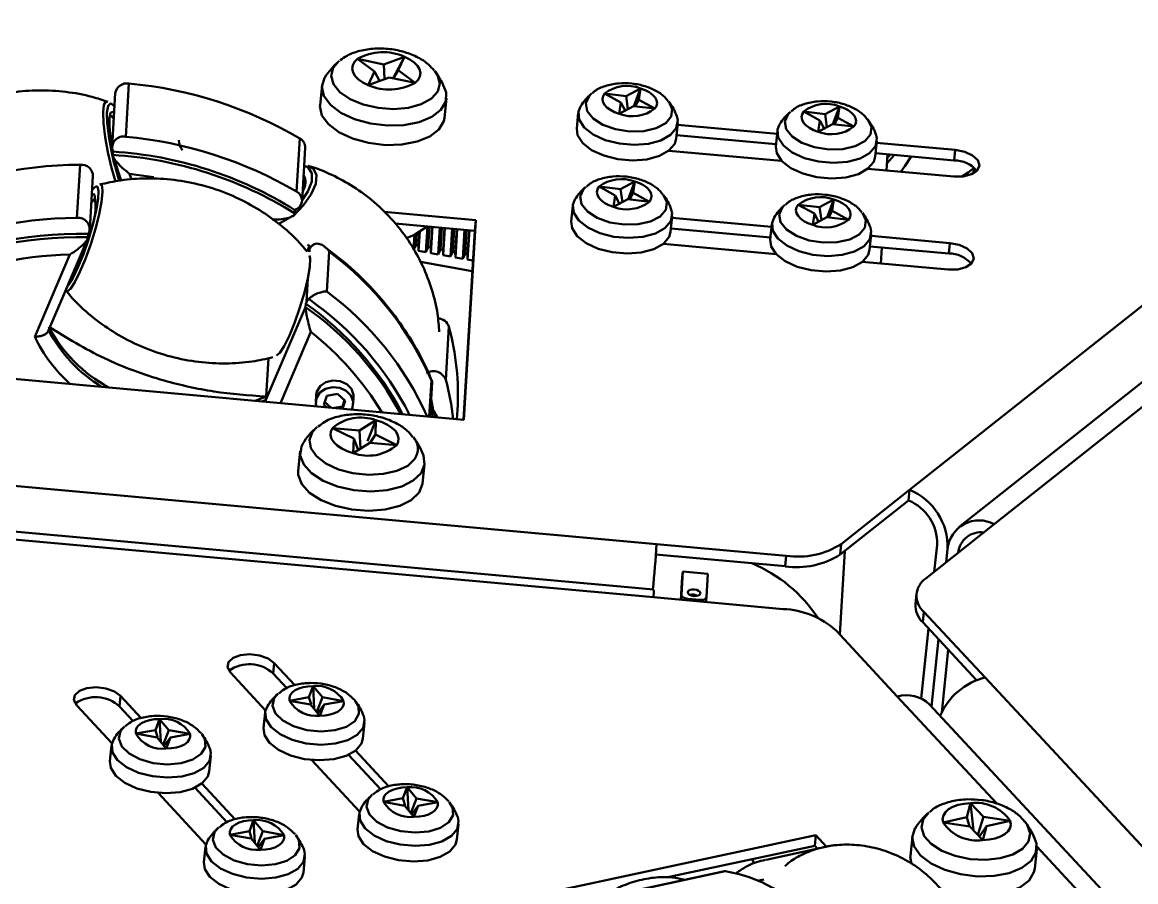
# Model space of a CAD drawing. Header units: millimetres. Extents: x 263 to 2983, y 441 to 2500.
# Drawn here: x 1960.1 to 2049.2, y 1843.3 to 1912.1 of the extents above; entities that cross this region are included whole.
import ezdxf

# ---------------------------------------------------------------- set-up
doc = ezdxf.new("R2010")
doc.units = ezdxf.units.MM
doc.header["$LTSCALE"] = 0.5
doc.layers.add('BOL', color=7, linetype='Continuous', lineweight=50)

msp = doc.modelspace()

# ---------------------------------------------------------------- linework, layer by layer
at = {"layer": 'BOL'}
for p, q in [((2078.386, 1912.113), (2031.104, 1874.687)), ((1985.48, 1909.039), (1985.389, 1908.965)), ((1988.284, 1908.178), (1986.92, 1909.176)), ((1986.92, 1909.176), (1989.014, 1908.744)), ((1989.014, 1908.744), (1990.686, 1909.353)), ((1990.686, 1909.353), (1989.763, 1907.634)), ((1990.686, 1909.353), (1990.167, 1908.267)), ((2082.329, 1909.129), (2035.047, 1871.703)), ((1987.766, 1907.092), (1988.284, 1908.178)), ((1988.284, 1908.178), (1988.674, 1907.423)), ((1989.014, 1908.744), (1989.087, 1907.574)), ((1990.167, 1908.267), (1989.8, 1907.627)), ((1990.167, 1908.267), (1991.532, 1907.27)), ((1993.133, 1908.169), (1993.085, 1908.23)), ((1968.614, 1907.211), (1968.36, 1902.953)), ((1989.437, 1907.702), (1987.766, 1907.092)), ((1991.532, 1907.27), (1989.437, 1907.702)), ((1967.524, 1906.429), (1967.271, 1902.171)), ((1984.079, 1907.05), (1983.918, 1905.49)), ((2005.636, 1906.399), (2005.443, 1906.205)), ((2007.99, 1905.701), (2006.693, 1906.408)), ((2006.693, 1906.408), (2008.415, 1906.21)), ((2008.415, 1906.21), (2009.554, 1906.822)), ((2008.415, 1906.21), (2008.556, 1905.163)), ((2009.554, 1906.822), (2009.018, 1905.397)), ((2009.554, 1906.822), (2009.42, 1905.908)), ((1993.866, 1904.467), (1994.026, 1906.028)), ((2007.856, 1904.787), (2007.99, 1905.701)), ((2008.996, 1905.399), (2007.856, 1904.787)), ((2007.99, 1905.701), (2008.334, 1905.044)), ((2010.717, 1905.201), (2008.996, 1905.399)), ((2009.42, 1905.908), (2009.147, 1905.382)), ((2009.42, 1905.908), (2010.717, 1905.201)), ((2024.346, 1904.768), (2025.486, 1905.38)), ((2025.486, 1905.38), (2024.95, 1903.955)), ((2025.486, 1905.38), (2025.352, 1904.466)), ((1967.362, 1904.929), (1967.432, 1904.874)), ((2004.588, 1904.867), (2004.459, 1903.618)), ((2021.568, 1904.957), (2021.375, 1904.763)), ((2023.922, 1904.259), (2022.625, 1904.966)), ((2022.625, 1904.966), (2024.346, 1904.768)), ((2024.346, 1904.768), (2024.488, 1903.721)), ((2025.352, 1904.466), (2025.079, 1903.94)), ((2025.352, 1904.466), (2026.649, 1903.759)), ((2012.417, 1902.8), (2012.546, 1904.049)), ((2012.531, 1903.909), (2020.495, 1903.188)), ((2023.788, 1903.345), (2023.922, 1904.259)), ((2024.928, 1903.957), (2023.788, 1903.345)), ((2023.922, 1904.259), (2024.266, 1903.602)), ((2026.649, 1903.759), (2024.928, 1903.957)), ((1982.044, 1898.557), (1982.298, 1902.815)), ((2012.445, 1903.067), (2020.409, 1902.347)), ((2020.52, 1903.425), (2020.391, 1902.176)), ((1967.279, 1902.309), (1967.246, 1902.302)), ((1967.354, 1901.762), (1967.309, 1901.892)), ((1967.338, 1901.496), (1967.354, 1901.762)), ((1982.479, 1897.808), (1982.733, 1902.065)), ((2020.858, 1901.015), (2011.824, 1901.833)), ((2028.349, 1901.358), (2028.478, 1902.607)), ((2028.463, 1902.467), (2034.76, 1901.897)), ((2034.76, 1901.897), (2034.673, 1901.055)), ((1967.361, 1901.365), (1968.011, 1899.462)), ((1967.507, 1900.566), (1967.423, 1900.895)), ((2028.377, 1901.625), (2034.673, 1901.055)), ((2029.249, 1900.256), (2029.326, 1901.539)), ((2029.536, 1901.52), (2029.308, 1901.238)), ((1964.463, 1896.452), (1964.716, 1900.71)), ((1967.841, 1899.425), (1967.507, 1900.566)), ((1967.699, 1900.354), (1967.706, 1900.355)), ((1968.674, 1899.99), (1968.833, 1899.523)), ((1982.795, 1900.574), (1982.647, 1900.629)), ((2034.633, 1899.768), (2027.756, 1900.391)), ((1965.49, 1895.546), (1965.744, 1899.804)), ((2007.97, 1898.759), (2009.11, 1899.371)), ((2009.11, 1899.371), (2008.574, 1897.946)), ((2009.11, 1899.371), (2008.976, 1898.457)), ((2035.757, 1899.849), (2035.468, 1899.883)), ((1965.786, 1898.343), (1965.651, 1898.247)), ((1966.075, 1898.973), (1965.981, 1898.978)), ((2005.192, 1898.948), (2004.999, 1898.754)), ((2007.546, 1898.25), (2006.249, 1898.957)), ((2006.249, 1898.957), (2007.97, 1898.759)), ((2007.412, 1897.336), (2007.546, 1898.25)), ((2007.546, 1898.25), (2007.89, 1897.593)), ((2007.97, 1898.759), (2008.112, 1897.712)), ((2008.976, 1898.457), (2008.703, 1897.931)), ((2008.976, 1898.457), (2010.273, 1897.75)), ((2004.143, 1897.416), (2004.015, 1896.168)), ((2008.552, 1897.949), (2007.412, 1897.336)), ((2010.273, 1897.75), (2008.552, 1897.949)), ((2021.124, 1897.506), (2020.931, 1897.312)), ((2023.478, 1896.808), (2022.181, 1897.515)), ((2022.181, 1897.515), (2023.902, 1897.317)), ((2023.902, 1897.317), (2025.042, 1897.929)), ((2023.902, 1897.317), (2024.043, 1896.27)), ((2025.042, 1897.929), (2024.505, 1896.504)), ((2025.042, 1897.929), (2024.908, 1897.015)), ((1980.611, 1895.978), (1981.694, 1896.584)), ((1981.896, 1896.818), (1981.912, 1897.084)), ((1982.043, 1897.158), (1981.912, 1897.084)), ((1989.038, 1896.939), (1996.382, 1896.275)), ((2011.973, 1895.35), (2012.101, 1896.598)), ((2012.087, 1896.458), (2020.051, 1895.737)), ((2023.344, 1895.894), (2023.478, 1896.808)), ((2024.483, 1896.507), (2023.344, 1895.894)), ((2023.478, 1896.808), (2023.822, 1896.151)), ((2026.205, 1896.308), (2024.483, 1896.507)), ((2024.908, 1897.015), (2024.635, 1896.489)), ((2024.908, 1897.015), (2026.205, 1896.308)), ((1965.571, 1895.722), (1965.502, 1895.745)), ((1965.571, 1895.722), (1965.502, 1895.745)), ((1989.932, 1896.009), (1996.296, 1895.433)), ((1991.412, 1895.067), (1992.423, 1895.71)), ((1992.513, 1895.775), (1992.39, 1893.713)), ((1992.43, 1895.783), (1992.423, 1895.71)), ((1992.682, 1895.76), (1992.583, 1894.109)), ((1992.879, 1895.742), (1992.78, 1894.074)), ((1992.91, 1895.739), (1992.785, 1893.642)), ((1993.5, 1895.686), (1993.372, 1893.537)), ((1993.669, 1895.67), (1993.565, 1893.934)), ((1993.866, 1895.653), (1993.761, 1893.898)), ((1993.897, 1895.65), (1993.767, 1893.467)), ((1994.487, 1895.596), (1994.354, 1893.361)), ((1994.656, 1895.581), (1994.547, 1893.758)), ((1994.853, 1895.563), (1994.743, 1893.723)), ((1994.884, 1895.561), (1994.748, 1893.291)), ((1995.474, 1895.507), (1995.335, 1893.186)), ((1996.382, 1896.275), (1995.43, 1880.308)), ((1995.642, 1895.492), (1995.528, 1893.582)), ((1996.296, 1895.433), (1996.382, 1896.275)), ((2012.001, 1895.616), (2019.965, 1894.896)), ((2020.075, 1895.974), (2019.947, 1894.726)), ((1962.158, 1887.38), (1965.331, 1894.797)), ((1965.363, 1894.911), (1965.379, 1895.177)), ((1965.379, 1895.177), (1965.432, 1895.303)), ((1990.822, 1894.827), (1991.412, 1895.067)), ((1991.482, 1895.111), (1991.409, 1893.889)), ((1991.658, 1895.223), (1991.602, 1894.285)), ((1991.864, 1895.355), (1991.798, 1894.25)), ((1991.896, 1895.375), (1991.803, 1893.818)), ((1996.296, 1895.433), (1995.394, 1880.312)), ((1995.84, 1895.474), (1995.725, 1893.547)), ((1995.871, 1895.471), (1995.73, 1893.115)), ((2027.905, 1893.908), (2028.033, 1895.156)), ((2028.019, 1895.016), (2034.316, 1894.446)), ((1964.918, 1893.831), (1964.959, 1893.819)), ((1964.918, 1893.831), (1964.959, 1893.819)), ((1983.058, 1894.173), (1982.883, 1893.762)), ((1983.047, 1894.106), (1982.9, 1893.762)), ((1983.161, 1894.142), (1982.92, 1894.328)), ((1983.047, 1894.106), (1983.031, 1893.84)), ((1983.085, 1893.965), (1983.031, 1893.84)), ((1983.071, 1893.727), (1983.085, 1893.965)), ((1984.653, 1893.756), (1984.463, 1890.562)), ((1991.409, 1893.889), (1991.602, 1894.285)), ((1991.602, 1894.285), (1991.798, 1894.25)), ((1991.803, 1893.818), (1991.798, 1894.25)), ((1992.39, 1893.713), (1991.803, 1893.818)), ((1992.39, 1893.713), (1992.583, 1894.109)), ((1992.583, 1894.109), (1992.78, 1894.074)), ((1992.785, 1893.642), (1992.78, 1894.074)), ((1993.372, 1893.537), (1993.565, 1893.934)), ((1993.565, 1893.934), (1993.761, 1893.898)), ((1993.767, 1893.467), (1993.761, 1893.898)), ((1994.354, 1893.361), (1994.547, 1893.758)), ((1994.547, 1893.758), (1994.743, 1893.723)), ((1994.748, 1893.291), (1994.743, 1893.723)), ((2020.413, 1893.564), (2011.38, 1894.382)), ((2027.933, 1894.175), (2034.229, 1893.605)), ((2028.805, 1892.805), (2028.882, 1894.089)), ((2034.316, 1894.446), (2034.229, 1893.605)), ((1961.08, 1886.944), (1963.897, 1893.527)), ((1996.102, 1892.187), (1991.952, 1892.93)), ((1993.372, 1893.537), (1992.785, 1893.642)), ((1994.354, 1893.361), (1993.767, 1893.467)), ((1995.335, 1893.186), (1994.748, 1893.291)), ((1995.335, 1893.186), (1995.528, 1893.582)), ((1995.528, 1893.582), (1995.725, 1893.547)), ((1995.73, 1893.115), (1995.725, 1893.547)), ((1996.153, 1893.039), (1995.73, 1893.115)), ((2034.189, 1892.318), (2027.312, 1892.94)), ((1982.831, 1889.707), (1982.948, 1891.657)), ((1979.582, 1881.885), (1982.762, 1889.316)), ((1982.762, 1889.316), (1982.778, 1889.582)), ((1982.831, 1889.707), (1982.778, 1889.582)), ((1994.235, 1887.754), (1993.982, 1883.496)), ((1983.176, 1887.326), (1980.742, 1881.638)), ((1995.43, 1880.308), (1937.677, 1885.536)), ((1979.598, 1882.151), (1979.781, 1885.226)), ((1992.657, 1880.559), (1992.828, 1883.434)), ((1992.733, 1880.553), (1992.898, 1883.305)), ((1978.717, 1881.821), (1979.598, 1882.151)), ((1979.582, 1881.885), (1979.598, 1882.151)), ((1983.61, 1882.277), (1983.579, 1881.745)), ((1984.467, 1882.209), (1984.216, 1881.495)), ((1985.327, 1882.37), (1984.467, 1882.209)), ((1985.936, 1881.817), (1985.327, 1882.37)), ((2037.875, 1871.934), (2050.795, 1882.16)), ((1979.293, 1881.769), (1979.582, 1881.885)), ((1979.604, 1881.741), (1979.582, 1881.885)), ((1984.216, 1881.495), (1984.426, 1881.304)), ((1984.291, 1881.708), (1984.769, 1881.273)), ((1985.054, 1881.248), (1985.701, 1881.369)), ((1985.701, 1881.369), (1985.691, 1881.19)), ((1985.701, 1881.369), (1985.877, 1881.87)), ((1985.715, 1881.188), (1985.936, 1881.817)), ((1986.573, 1881.567), (1986.605, 1882.099)), ((1992.801, 1881.69), (1992.909, 1881.1)), ((1992.817, 1881.956), (1992.974, 1881.059)), ((1994.871, 1880.359), (1994.914, 1881.085)), ((1983.706, 1879.746), (1983.644, 1879.694)), ((1986.609, 1878.793), (1984.908, 1879.63)), ((1984.908, 1879.63), (1987.065, 1879.45)), ((1987.065, 1879.45), (1988.393, 1880.265)), ((1987.065, 1879.45), (1987.153, 1877.997)), ((1988.393, 1880.265), (1987.713, 1878.581)), ((1988.393, 1880.265), (1988.352, 1879.11)), ((1986.568, 1877.637), (1986.609, 1878.793)), ((1986.609, 1878.793), (1986.966, 1877.882)), ((1988.352, 1879.11), (1987.931, 1878.45)), ((1988.352, 1879.11), (1990.053, 1878.273)), ((2010.854, 1870.351), (1921.237, 1878.462)), ((1982.334, 1877.779), (1982.173, 1876.219)), ((1987.895, 1878.453), (1986.568, 1877.637)), ((1990.053, 1878.273), (1987.895, 1878.453)), ((1992.121, 1875.196), (1992.281, 1876.756)), ((1920.984, 1874.205), (2010.6, 1866.094)), ((2010.615, 1866.71), (1920.998, 1874.821)), ((2031.104, 1874.687), (2025.627, 1870.352)), ((2031.104, 1874.687), (2031.017, 1873.845)), ((2031.017, 1873.845), (2025.54, 1869.51)), ((2032.398, 1867.599), (2037.875, 1871.934)), ((2021.236, 1869.412), (2010.854, 1870.351)), ((2025.515, 1863.11), (2025.914, 1869.806)), ((2025.627, 1870.352), (2025.54, 1869.51)), ((2033.297, 1870.288), (2033.076, 1868.135)), ((2034.036, 1868.895), (2034.143, 1869.943)), ((2021.149, 1868.57), (2010.797, 1869.507)), ((2021.149, 1868.57), (2021.236, 1869.412)), ((2012.845, 1866.283), (2012.956, 1868.146)), ((2012.956, 1868.146), (2012.912, 1867.725)), ((2014.947, 1867.965), (2012.956, 1868.146)), ((2014.836, 1866.103), (2014.947, 1867.965)), ((2012.803, 1865.894), (2012.912, 1867.725)), ((2010.6, 1866.094), (2020.982, 1865.154)), ((2012.805, 1865.894), (2012.845, 1866.283)), ((2014.796, 1865.714), (2014.836, 1866.096)), ((2031.657, 1866.389), (2031.57, 1865.547)), ((2013.327, 1865.972), (2013.314, 1865.848)), ((2014.322, 1865.882), (2013.327, 1865.972)), ((2014.31, 1865.758), (2014.322, 1865.882)), ((2032.24, 1864.938), (2032.153, 1864.096)), ((2037.144, 1859.663), (2032.24, 1864.938)), ((2025.214, 1863.433), (2030.118, 1858.158)), ((2032.61, 1863.604), (2032.034, 1857.998)), ((2036.466, 1859.457), (2032.153, 1864.096)), ((2032.849, 1857.356), (2033.404, 1862.75)), ((2034.198, 1861.896), (2033.683, 1856.885)), ((1980.25, 1860.827), (1980.164, 1859.985)), ((1980.25, 1860.827), (1981.905, 1859.047)), ((1979.555, 1857.044), (1976.738, 1860.075)), ((1980.164, 1859.985), (1981.259, 1858.807)), ((1983.029, 1858.098), (1983.368, 1858.982)), ((1983.368, 1858.982), (1983.457, 1857.158)), ((1983.368, 1858.982), (1984.113, 1858.092)), ((2079.479, 1814.126), (2037.144, 1859.663)), ((1967.955, 1858.194), (1967.869, 1857.353)), ((1967.955, 1858.194), (1969.61, 1856.414)), ((1981.472, 1857.813), (1983.029, 1858.098)), ((1983.029, 1858.098), (1983.194, 1857.528)), ((1984.113, 1858.092), (1983.653, 1856.923)), ((1984.113, 1858.092), (1985.806, 1857.785)), ((2030.118, 1858.158), (2038.093, 1849.58)), ((1967.26, 1854.411), (1964.443, 1857.442)), ((1967.869, 1857.353), (1968.964, 1856.175)), ((1983.165, 1857.507), (1981.472, 1857.813)), ((1983.909, 1856.616), (1983.165, 1857.507)), ((1984.248, 1857.5), (1983.734, 1856.826)), ((1984.248, 1857.5), (1983.909, 1856.616)), ((1985.806, 1857.785), (1984.248, 1857.5)), ((1986.765, 1857.757), (1986.713, 1857.821)), ((2075.037, 1811.978), (2032.702, 1857.515)), ((1970.735, 1855.466), (1971.073, 1856.35)), ((1971.073, 1856.35), (1971.162, 1854.525)), ((1971.073, 1856.35), (1971.818, 1855.459)), ((1979.521, 1856.861), (1979.393, 1855.613)), ((1969.177, 1855.18), (1970.735, 1855.466)), ((1970.735, 1855.466), (1970.899, 1854.895)), ((1971.818, 1855.459), (1971.358, 1854.29)), ((1971.818, 1855.459), (1973.511, 1855.153)), ((1987.351, 1854.795), (1987.479, 1856.043)), ((1970.87, 1854.874), (1969.177, 1855.18)), ((1971.614, 1853.984), (1970.87, 1854.874)), ((1971.953, 1854.867), (1971.439, 1854.193)), ((1971.953, 1854.867), (1971.614, 1853.984)), ((1973.511, 1855.153), (1971.953, 1854.867)), ((1974.47, 1855.124), (1974.418, 1855.188)), ((1967.226, 1854.229), (1967.098, 1852.98)), ((1986.758, 1853.827), (1989.431, 1850.952)), ((1975.056, 1852.162), (1975.185, 1853.411)), ((1987.082, 1848.949), (1983.245, 1853.075)), ((1986.202, 1853.49), (1988.785, 1850.712)), ((1974.463, 1851.195), (1977.136, 1848.319)), ((1974.787, 1846.316), (1970.95, 1850.442)), ((1973.907, 1850.858), (1976.49, 1848.079)), ((1990.556, 1850.003), (1990.895, 1850.887)), ((1990.895, 1850.887), (1990.983, 1849.062)), ((1990.895, 1850.887), (1991.639, 1849.996)), ((1988.998, 1849.718), (1990.556, 1850.003)), ((1990.691, 1849.412), (1988.998, 1849.718)), ((1990.556, 1850.003), (1990.72, 1849.433)), ((1991.436, 1848.521), (1990.691, 1849.412)), ((1991.639, 1849.996), (1991.179, 1848.827)), ((1991.774, 1849.405), (1991.26, 1848.73)), ((1991.774, 1849.405), (1991.436, 1848.521)), ((1991.639, 1849.996), (1993.332, 1849.69)), ((1993.332, 1849.69), (1991.774, 1849.405)), ((1994.291, 1849.661), (1994.239, 1849.726)), ((2035.677, 1848.483), (2035.976, 1849.608)), ((2035.976, 1849.608), (2036.206, 1847.45)), ((2035.976, 1849.608), (2037.019, 1848.517)), ((1987.048, 1848.766), (1986.919, 1847.518)), ((2033.788, 1848.062), (2035.677, 1848.483)), ((2035.677, 1848.483), (2035.902, 1847.748)), ((2037.019, 1848.517), (2036.551, 1847.089)), ((2037.019, 1848.517), (2039.156, 1848.2)), ((1976.703, 1847.085), (1978.261, 1847.37)), ((1978.261, 1847.37), (1978.6, 1848.254)), ((1978.261, 1847.37), (1978.425, 1846.8)), ((1978.6, 1848.254), (1978.688, 1846.429)), ((1978.6, 1848.254), (1979.344, 1847.363)), ((1994.877, 1846.7), (1995.006, 1847.948)), ((2035.925, 1847.744), (2033.788, 1848.062)), ((2036.968, 1846.654), (2035.925, 1847.744)), ((2037.267, 1847.779), (2036.696, 1846.937)), ((2037.267, 1847.779), (2036.968, 1846.654)), ((2039.156, 1848.2), (2037.267, 1847.779)), ((2040.379, 1848.078), (2040.328, 1848.141)), ((1978.396, 1846.779), (1976.703, 1847.085)), ((1979.141, 1845.888), (1978.396, 1846.779)), ((1979.344, 1847.363), (1978.885, 1846.195)), ((1979.479, 1846.772), (1978.965, 1846.098)), ((1979.479, 1846.772), (1979.141, 1845.888)), ((1979.344, 1847.363), (1981.037, 1847.057)), ((1981.037, 1847.057), (1979.479, 1846.772)), ((1981.996, 1847.029), (1981.944, 1847.093)), ((1997.247, 1841.412), (2023.593, 1847.054)), ((2023.507, 1846.212), (2023.593, 1847.054)), ((2023.593, 1847.054), (2024.453, 1846.129)), ((2031.325, 1846.959), (2031.164, 1845.398)), ((1974.753, 1846.133), (1974.624, 1844.885)), ((2011.612, 1843.665), (2023.507, 1846.212)), ((2019.611, 1845.092), (2024.88, 1846.221)), ((2023.507, 1846.212), (2023.728, 1845.974)), ((2041.112, 1844.375), (2041.272, 1845.936)), ((2041.278, 1846.154), (2057.881, 1828.296)), ((1982.582, 1844.067), (1982.711, 1845.315)), ((2018.653, 1844.785), (2018.513, 1845.143)), ((2016.284, 1844.163), (2009.259, 1842.659)), ((2016.339, 1844.167), (2009.313, 1842.662)), ((2016.284, 1844.163), (2016.339, 1844.167)), ((2019.026, 1843.433), (2019.424, 1843.503)), ((2019.056, 1843.424), (2019.424, 1843.503))]:
    msp.add_line(p, q, dxfattribs=at)
at = {"layer": 'BOL', "flags": 128}
for points in [[(1985.389, 1908.965), (1984.974, 1908.47), (1984.806, 1907.824), (1984.991, 1907.154), (1985.512, 1906.513), (1986.329, 1905.954), (1987.375, 1905.522), (1988.564, 1905.252), (1989.802, 1905.166), (1990.987, 1905.27), (1992.023, 1905.557), (1992.827, 1906.003), (1993.334, 1906.572), (1993.501, 1907.218), (1993.317, 1907.888), (1993.133, 1908.169)], [(1986.92, 1909.176), (1986.679, 1908.937), (1986.536, 1908.67), (1986.497, 1908.387), (1986.563, 1908.097), (1986.731, 1907.812), (1986.994, 1907.542), (1987.344, 1907.299), (1987.766, 1907.092)], [(1991.532, 1907.27), (1991.772, 1907.509), (1991.915, 1907.775), (1991.954, 1908.058), (1991.889, 1908.348), (1991.721, 1908.633), (1991.457, 1908.903), (1991.108, 1909.146), (1990.686, 1909.353)], [(1984.302, 1907.691), (1984.281, 1907.657), (1984.072, 1906.953), (1984.233, 1906.218), (1984.751, 1905.507), (1985.588, 1904.872), (1986.682, 1904.361), (1987.952, 1904.012), (1989.303, 1903.85), (1990.636, 1903.887), (1991.852, 1904.122), (1992.86, 1904.535), (1993.585, 1905.097), (1993.975, 1905.766), (1993.999, 1906.492), (1993.939, 1906.7)], [(2005.443, 1906.205), (2005.178, 1905.626), (2005.288, 1905.007), (2005.763, 1904.412), (2006.55, 1903.908), (2007.564, 1903.549), (2008.696, 1903.373), (2009.823, 1903.4), (2010.822, 1903.627), (2011.586, 1904.029), (2012.031, 1904.562), (2012.109, 1905.17), (2011.831, 1905.762)], [(2006.693, 1906.408), (2006.567, 1906.198), (2006.522, 1905.973), (2006.561, 1905.741), (2006.682, 1905.512), (2006.882, 1905.294), (2007.151, 1905.095), (2007.48, 1904.924), (2007.856, 1904.787)], [(2010.717, 1905.201), (2010.844, 1905.411), (2010.889, 1905.637), (2010.85, 1905.868), (2010.728, 1906.098), (2010.529, 1906.315), (2010.26, 1906.514), (2009.93, 1906.685), (2009.554, 1906.822)], [(1967.548, 1899.374), (1967.235, 1900.459), (1966.941, 1901.705), (1966.717, 1902.926), (1966.582, 1904.025), (1966.547, 1904.911), (1966.614, 1905.513), (1966.778, 1905.783), (1966.891, 1905.785)], [(1967.423, 1900.895), (1967.217, 1901.799), (1967.002, 1903.002), (1966.88, 1904.068), (1966.862, 1904.902), (1966.949, 1905.43), (1967.135, 1905.606), (1967.226, 1905.577)], [(1967.226, 1905.577), (1967.402, 1905.413), (1967.459, 1905.336)], [(1983.918, 1905.49), (1983.912, 1905.392), (1984.072, 1904.657), (1984.59, 1903.946), (1985.427, 1903.312), (1986.521, 1902.801), (1987.791, 1902.451), (1989.143, 1902.29), (1990.476, 1902.327), (1991.691, 1902.561), (1992.699, 1902.975), (1993.425, 1903.537), (1993.814, 1904.206), (1993.866, 1904.467)], [(2004.766, 1905.379), (2004.602, 1904.963), (2004.66, 1904.322), (2005.066, 1903.692), (2005.783, 1903.131), (2006.747, 1902.688), (2007.873, 1902.402), (2009.06, 1902.299), (2010.204, 1902.387), (2011.202, 1902.66), (2011.966, 1903.092), (2012.428, 1903.646), (2012.547, 1904.271), (2012.476, 1904.587)], [(2026.649, 1903.759), (2026.776, 1903.969), (2026.821, 1904.195), (2026.782, 1904.426), (2026.66, 1904.656), (2026.461, 1904.874), (2026.191, 1905.072), (2025.862, 1905.243), (2025.486, 1905.38)], [(1967.269, 1902.143), (1967.152, 1902.857), (1967.055, 1903.78), (1967.055, 1904.475), (1967.153, 1904.875), (1967.339, 1904.941), (1967.362, 1904.929)], [(1967.064, 1904.656), (1967.218, 1904.596), (1967.401, 1904.364)], [(2021.375, 1904.763), (2021.109, 1904.184), (2021.22, 1903.565), (2021.694, 1902.97), (2022.482, 1902.466), (2023.496, 1902.107), (2024.628, 1901.931), (2025.755, 1901.958), (2026.754, 1902.185), (2027.518, 1902.587), (2027.963, 1903.12), (2028.041, 1903.728), (2027.763, 1904.32)], [(2022.625, 1904.966), (2022.498, 1904.756), (2022.454, 1904.531), (2022.493, 1904.299), (2022.614, 1904.07), (2022.813, 1903.852), (2023.083, 1903.653), (2023.412, 1903.482), (2023.788, 1903.345)], [(2004.459, 1903.618), (2004.532, 1903.073), (2004.938, 1902.444), (2005.655, 1901.883), (2006.619, 1901.44), (2007.745, 1901.154), (2008.932, 1901.05), (2010.076, 1901.139), (2011.074, 1901.411), (2011.838, 1901.844), (2012.3, 1902.397), (2012.417, 1902.8)], [(2020.698, 1903.937), (2020.534, 1903.521), (2020.592, 1902.88), (2020.998, 1902.25), (2021.715, 1901.689), (2022.679, 1901.246), (2023.805, 1900.96), (2024.992, 1900.857), (2026.136, 1900.945), (2027.134, 1901.218), (2027.898, 1901.65), (2028.36, 1902.204), (2028.479, 1902.829), (2028.408, 1903.145)], [(1967.351, 1901.727), (1967.337, 1901.798), (1967.331, 1901.829)], [(2020.391, 1902.176), (2020.464, 1901.631), (2020.87, 1901.002), (2021.587, 1900.441), (2022.551, 1899.998), (2023.677, 1899.712), (2024.864, 1899.608), (2026.008, 1899.697), (2027.006, 1899.969), (2027.77, 1900.402), (2028.232, 1900.955), (2028.349, 1901.358)], [(2034.76, 1901.897), (2035.517, 1901.747), (2036.149, 1901.458), (2036.561, 1901.074), (2036.688, 1900.653), (2036.512, 1900.259), (2036.06, 1899.953), (2035.4, 1899.78), (2034.633, 1899.768)], [(2029.283, 1900.822), (2029.684, 1901.258), (2029.877, 1901.49)], [(2030.388, 1900.153), (2030.72, 1900.589), (2031.234, 1901.367)], [(1967.959, 1899.489), (1967.891, 1899.688), (1967.613, 1900.628)], [(1970.606, 1899.709), (1970.189, 1899.78), (1968.674, 1899.99)], [(1981.752, 1896.573), (1982.59, 1897.465), (1983.212, 1898.36), (1983.567, 1899.188), (1983.626, 1899.88), (1983.385, 1900.38), (1982.964, 1900.622)], [(1982.483, 1897.877), (1982.932, 1898.569), (1983.249, 1899.375), (1983.257, 1900.031), (1982.957, 1900.48), (1982.795, 1900.574)], [(2035.275, 1899.767), (2035.795, 1900.102), (2036.27, 1900.473)], [(1963.558, 1890.613), (1963.667, 1890.57), (1963.936, 1890.774), (1964.291, 1891.309), (1964.702, 1892.131), (1965.137, 1893.174), (1965.56, 1894.353), (1965.937, 1895.574), (1966.238, 1896.736), (1966.437, 1897.747), (1966.519, 1898.523), (1966.478, 1899.002), (1966.316, 1899.146), (1966.301, 1899.143)], [(1982.518, 1898.459), (1982.671, 1899.013), (1982.581, 1899.517)], [(2010.273, 1897.75), (2010.4, 1897.96), (2010.445, 1898.186), (2010.405, 1898.417), (2010.284, 1898.647), (2010.085, 1898.865), (2009.815, 1899.063), (2009.486, 1899.234), (2009.11, 1899.371)], [(1963.721, 1891.032), (1963.774, 1891.094), (1964.13, 1891.645), (1964.541, 1892.488), (1964.972, 1893.548), (1965.383, 1894.731), (1965.739, 1895.933), (1966.007, 1897.046), (1966.165, 1897.971), (1966.197, 1898.626), (1966.101, 1898.953), (1966.075, 1898.973)], [(1965.981, 1898.978), (1965.886, 1898.923), (1965.678, 1898.696)], [(1965.875, 1898.337), (1965.812, 1898.35), (1965.786, 1898.343)], [(2004.999, 1898.754), (2004.733, 1898.176), (2004.844, 1897.556), (2005.318, 1896.962), (2006.106, 1896.457), (2007.12, 1896.098), (2008.252, 1895.922), (2009.379, 1895.949), (2010.378, 1896.176), (2011.141, 1896.578), (2011.587, 1897.111), (2011.665, 1897.719), (2011.387, 1898.311)], [(2006.249, 1898.957), (2006.122, 1898.747), (2006.077, 1898.522), (2006.117, 1898.29), (2006.238, 1898.061), (2006.437, 1897.843), (2006.707, 1897.645), (2007.036, 1897.473), (2007.412, 1897.336)], [(1965.972, 1898.036), (1965.867, 1897.98), (1965.617, 1897.666)], [(2004.322, 1897.929), (2004.157, 1897.512), (2004.216, 1896.871), (2004.622, 1896.242), (2005.339, 1895.681), (2006.303, 1895.237), (2007.429, 1894.951), (2008.616, 1894.848), (2009.76, 1894.936), (2010.758, 1895.209), (2011.522, 1895.641), (2011.984, 1896.195), (2012.103, 1896.82), (2012.031, 1897.136)], [(2020.931, 1897.312), (2020.665, 1896.734), (2020.776, 1896.114), (2021.25, 1895.52), (2022.037, 1895.015), (2023.052, 1894.656), (2024.184, 1894.48), (2025.31, 1894.507), (2026.31, 1894.734), (2027.073, 1895.136), (2027.518, 1895.669), (2027.597, 1896.277), (2027.319, 1896.869)], [(2022.181, 1897.515), (2022.054, 1897.305), (2022.009, 1897.08), (2022.048, 1896.848), (2022.17, 1896.619), (2022.369, 1896.401), (2022.638, 1896.203), (2022.968, 1896.031), (2023.344, 1895.894)], [(2026.205, 1896.308), (2026.332, 1896.518), (2026.376, 1896.744), (2026.337, 1896.975), (2026.216, 1897.205), (2026.016, 1897.423), (2025.747, 1897.621), (2025.418, 1897.792), (2025.042, 1897.929)], [(2020.253, 1896.487), (2020.089, 1896.07), (2020.148, 1895.429), (2020.554, 1894.8), (2021.271, 1894.239), (2022.235, 1893.795), (2023.361, 1893.509), (2024.548, 1893.406), (2025.692, 1893.494), (2026.69, 1893.767), (2027.454, 1894.199), (2027.916, 1894.753), (2028.035, 1895.378), (2027.963, 1895.694)], [(2004.015, 1896.168), (2004.088, 1895.622), (2004.494, 1894.993), (2005.21, 1894.432), (2006.175, 1893.989), (2007.3, 1893.703), (2008.488, 1893.6), (2009.631, 1893.688), (2010.63, 1893.961), (2011.394, 1894.393), (2011.855, 1894.946), (2011.973, 1895.35)], [(2019.947, 1894.726), (2020.02, 1894.18), (2020.425, 1893.551), (2021.142, 1892.99), (2022.106, 1892.547), (2023.232, 1892.261), (2024.42, 1892.158), (2025.563, 1892.246), (2026.561, 1892.519), (2027.325, 1892.951), (2027.787, 1893.504), (2027.905, 1893.908)], [(2034.316, 1894.446), (2035.073, 1894.296), (2035.705, 1894.007), (2036.116, 1893.623), (2036.244, 1893.202), (2036.068, 1892.808), (2035.615, 1892.502), (2034.956, 1892.33), (2034.189, 1892.318)], [(1980.434, 1885.44), (1980.703, 1885.649), (1981.058, 1886.2), (1981.47, 1887.043), (1981.9, 1888.104), (1982.312, 1889.287), (1982.668, 1890.489), (1982.936, 1891.601), (1983.093, 1892.527), (1983.125, 1893.182), (1983.066, 1893.459)], [(1986.605, 1882.099), (1986.599, 1882.296), (1986.425, 1882.772), (1986.051, 1883.159), (1985.533, 1883.399), (1984.95, 1883.453), (1984.392, 1883.316), (1983.942, 1883.006), (1983.67, 1882.572), (1983.61, 1882.277)], [(1986.448, 1881.121), (1986.514, 1881.272), (1986.567, 1881.764), (1986.393, 1882.24), (1986.019, 1882.627), (1985.501, 1882.866), (1984.918, 1882.921), (1984.36, 1882.783), (1983.91, 1882.474), (1983.638, 1882.04), (1983.585, 1881.548), (1983.62, 1881.377)], [(1992.94, 1880.534), (1992.922, 1880.744), (1992.77, 1881.172)], [(1993.167, 1880.513), (1993.091, 1880.799), (1992.879, 1881.19)], [(1983.644, 1879.694), (1983.311, 1879.331), (1983.067, 1878.698), (1983.175, 1878.028), (1983.627, 1877.376), (1984.384, 1876.795), (1985.386, 1876.332), (1986.553, 1876.025), (1987.788, 1875.897), (1988.993, 1875.96), (1990.07, 1876.209), (1990.93, 1876.623), (1991.506, 1877.169)], [(1984.908, 1879.63), (1984.779, 1879.361), (1984.755, 1879.076), (1984.835, 1878.786), (1985.016, 1878.502), (1985.292, 1878.236), (1985.653, 1877.997), (1986.084, 1877.795), (1986.568, 1877.637)], [(1990.053, 1878.273), (1990.181, 1878.542), (1990.206, 1878.827), (1990.126, 1879.117), (1989.945, 1879.401), (1989.668, 1879.667), (1989.308, 1879.906), (1988.877, 1880.108), (1988.393, 1880.265)], [(1982.556, 1878.42), (1982.43, 1878.168), (1982.338, 1877.449), (1982.615, 1876.715), (1983.24, 1876.023), (1984.166, 1875.423), (1985.325, 1874.96), (1986.632, 1874.668), (1987.989, 1874.569), (1989.295, 1874.67), (1990.453, 1874.964), (1991.379, 1875.428), (1992.002, 1876.029)], [(1992.002, 1876.029), (1992.277, 1876.722), (1992.193, 1877.429)], [(1982.173, 1876.219), (1982.177, 1875.888), (1982.454, 1875.155), (1983.079, 1874.463), (1984.006, 1873.863), (1985.165, 1873.4), (1986.472, 1873.108), (1987.828, 1873.008), (1989.134, 1873.11), (1990.293, 1873.403), (1991.218, 1873.868), (1991.842, 1874.469)], [(1991.842, 1874.469), (1992.117, 1875.162), (1992.121, 1875.196)], [(2012.845, 1866.283), (2012.851, 1866.23), (2012.876, 1866.178), (2012.92, 1866.127), (2012.979, 1866.081), (2013.053, 1866.042), (2013.137, 1866.009), (2013.23, 1865.986), (2013.327, 1865.972)], [(2014.354, 1866.414), (2014.322, 1866.519), (2014.219, 1866.615), (2014.061, 1866.687), (2013.872, 1866.725), (2013.68, 1866.722), (2013.515, 1866.679), (2013.402, 1866.602), (2013.358, 1866.504), (2013.39, 1866.399), (2013.493, 1866.302), (2013.651, 1866.23), (2013.84, 1866.193), (2014.032, 1866.196), (2014.197, 1866.239), (2014.31, 1866.315), (2014.354, 1866.414)], [(2014.322, 1865.882), (2014.42, 1865.878), (2014.514, 1865.885), (2014.602, 1865.901), (2014.679, 1865.928), (2014.743, 1865.962), (2014.792, 1866.004), (2014.823, 1866.052), (2014.836, 1866.103)], [(1976.738, 1860.075), (1976.511, 1860.491), (1976.587, 1860.901), (1976.953, 1861.242), (1977.553, 1861.463), (1978.297, 1861.53), (1979.071, 1861.432), (1979.757, 1861.186), (1980.25, 1860.827)], [(1983.368, 1858.982), (1982.951, 1858.962), (1982.56, 1858.897), (1982.21, 1858.791), (1981.915, 1858.646), (1981.687, 1858.468), (1981.533, 1858.265), (1981.461, 1858.044), (1981.472, 1857.813)], [(1964.443, 1857.442), (1964.216, 1857.858), (1964.292, 1858.268), (1964.658, 1858.609), (1965.258, 1858.83), (1966.002, 1858.897), (1966.776, 1858.8), (1967.462, 1858.553), (1967.955, 1858.194)], [(1980.57, 1858.394), (1980.247, 1858.015), (1980.106, 1857.416), (1980.341, 1856.797), (1980.927, 1856.226), (1981.801, 1855.765), (1982.868, 1855.463), (1984.012, 1855.354)], [(1979.699, 1857.374), (1979.535, 1856.957), (1979.594, 1856.316), (1980, 1855.687), (1980.717, 1855.126), (1981.681, 1854.683), (1982.807, 1854.397), (1983.994, 1854.293)], [(1983.909, 1856.616), (1984.327, 1856.636), (1984.718, 1856.701), (1985.068, 1856.808), (1985.362, 1856.953), (1985.591, 1857.131), (1985.744, 1857.334), (1985.817, 1857.555), (1985.806, 1857.785)], [(1984.012, 1855.354), (1985.109, 1855.449), (1986.041, 1855.738), (1986.706, 1856.189), (1987.033, 1856.754), (1986.985, 1857.372), (1986.765, 1857.757)], [(1971.073, 1856.35), (1970.656, 1856.329), (1970.265, 1856.265), (1969.915, 1856.158), (1969.621, 1856.013), (1969.392, 1855.835), (1969.239, 1855.632), (1969.166, 1855.411), (1969.177, 1855.18)], [(1983.994, 1854.293), (1985.138, 1854.382), (1986.136, 1854.654), (1986.9, 1855.087), (1987.362, 1855.64), (1987.48, 1856.266), (1987.409, 1856.581)], [(1968.275, 1855.761), (1967.953, 1855.383), (1967.811, 1854.783), (1968.046, 1854.164), (1968.633, 1853.593), (1969.506, 1853.132), (1970.573, 1852.83), (1971.717, 1852.721)], [(1979.393, 1855.613), (1979.466, 1855.068), (1979.871, 1854.439), (1980.588, 1853.878), (1981.552, 1853.434), (1982.678, 1853.148), (1983.866, 1853.045)], [(1967.405, 1854.741), (1967.24, 1854.325), (1967.299, 1853.683), (1967.705, 1853.054), (1968.422, 1852.493), (1969.386, 1852.05), (1970.512, 1851.764), (1971.699, 1851.661)], [(1971.614, 1853.984), (1972.032, 1854.004), (1972.423, 1854.068), (1972.773, 1854.175), (1973.067, 1854.32), (1973.296, 1854.498), (1973.449, 1854.701), (1973.522, 1854.922), (1973.511, 1855.153)], [(1971.717, 1852.721), (1972.815, 1852.816), (1973.746, 1853.105), (1974.411, 1853.556), (1974.738, 1854.122), (1974.69, 1854.739), (1974.47, 1855.124)], [(1983.866, 1853.045), (1985.009, 1853.134), (1986.007, 1853.406), (1986.771, 1853.838), (1987.233, 1854.392), (1987.351, 1854.795)], [(1971.699, 1851.661), (1972.843, 1851.749), (1973.841, 1852.022), (1974.605, 1852.454), (1975.067, 1853.007), (1975.186, 1853.633), (1975.114, 1853.949)], [(1967.098, 1852.98), (1967.171, 1852.435), (1967.577, 1851.806), (1968.293, 1851.245), (1969.258, 1850.802), (1970.383, 1850.516), (1971.571, 1850.412)], [(1971.571, 1850.412), (1972.714, 1850.501), (1973.713, 1850.773), (1974.477, 1851.205), (1974.938, 1851.759), (1975.056, 1852.162)], [(1988.096, 1850.298), (1987.774, 1849.92), (1987.632, 1849.32), (1987.867, 1848.701), (1988.454, 1848.131), (1989.328, 1847.669), (1990.394, 1847.368), (1991.538, 1847.258)], [(1990.895, 1850.887), (1990.477, 1850.867), (1990.086, 1850.802), (1989.736, 1850.695), (1989.442, 1850.55), (1989.213, 1850.373), (1989.06, 1850.169), (1988.987, 1849.948), (1988.998, 1849.718)], [(1987.226, 1849.279), (1987.062, 1848.862), (1987.12, 1848.221), (1987.526, 1847.592), (1988.243, 1847.031), (1989.207, 1846.587), (1990.333, 1846.301), (1991.52, 1846.198)], [(1991.436, 1848.521), (1991.853, 1848.541), (1992.244, 1848.606), (1992.594, 1848.713), (1992.888, 1848.858), (1993.117, 1849.035), (1993.27, 1849.238), (1993.343, 1849.459), (1993.332, 1849.69)], [(1991.538, 1847.258), (1992.636, 1847.353), (1993.567, 1847.642), (1994.232, 1848.094), (1994.559, 1848.659), (1994.511, 1849.276), (1994.291, 1849.661)], [(2035.976, 1849.608), (2035.462, 1849.566), (2034.986, 1849.469), (2034.568, 1849.321), (2034.223, 1849.126), (2033.965, 1848.894), (2033.802, 1848.632), (2033.743, 1848.351), (2033.788, 1848.062)], [(1991.52, 1846.198), (1992.664, 1846.286), (1993.662, 1846.559), (1994.426, 1846.991), (1994.888, 1847.545), (1995.007, 1848.17), (1994.935, 1848.486)], [(2032.635, 1848.874), (2032.183, 1848.307), (2032.055, 1847.655), (2032.28, 1846.986), (2032.839, 1846.352), (2033.686, 1845.805), (2034.753, 1845.39), (2035.953, 1845.141), (2037.19, 1845.076), (2038.362, 1845.203), (2039.376, 1845.51), (2040.148, 1845.972), (2040.617, 1846.552), (2040.744, 1847.204), (2040.519, 1847.873), (2040.379, 1848.078)], [(1975.801, 1847.665), (1975.479, 1847.287), (1975.337, 1846.688), (1975.573, 1846.069), (1976.159, 1845.498), (1977.033, 1845.037), (1978.099, 1844.735), (1979.243, 1844.626)], [(1978.6, 1848.254), (1978.182, 1848.234), (1977.791, 1848.169), (1977.441, 1848.062), (1977.147, 1847.917), (1976.918, 1847.74), (1976.765, 1847.537), (1976.692, 1847.315), (1976.703, 1847.085)], [(1986.919, 1847.518), (1986.992, 1846.972), (1987.398, 1846.343), (1988.114, 1845.782), (1989.079, 1845.339), (1990.204, 1845.053), (1991.392, 1844.95)], [(2031.548, 1847.599), (2031.533, 1847.575), (2031.319, 1846.872), (2031.474, 1846.137), (2031.986, 1845.425), (2032.819, 1844.789), (2033.91, 1844.276), (2035.177, 1843.924), (2036.528, 1843.759), (2037.862, 1843.794), (2039.08, 1844.025), (2040.092, 1844.436), (2040.822, 1844.996), (2041.217, 1845.663), (2041.247, 1846.389), (2041.185, 1846.609)], [(2036.968, 1846.654), (2037.482, 1846.695), (2037.957, 1846.793), (2038.375, 1846.941), (2038.72, 1847.135), (2038.979, 1847.368), (2039.141, 1847.629), (2039.201, 1847.911), (2039.156, 1848.2)], [(1974.931, 1846.646), (1974.767, 1846.229), (1974.825, 1845.588), (1975.231, 1844.959), (1975.948, 1844.398), (1976.912, 1843.955), (1978.038, 1843.669), (1979.225, 1843.565)], [(1979.141, 1845.888), (1979.558, 1845.908), (1979.949, 1845.973), (1980.299, 1846.08), (1980.594, 1846.225), (1980.822, 1846.402), (1980.976, 1846.606), (1981.048, 1846.827), (1981.037, 1847.057)], [(1979.243, 1844.626), (1980.341, 1844.721), (1981.272, 1845.009), (1981.938, 1845.461), (1982.264, 1846.026), (1982.216, 1846.644), (1981.996, 1847.029)], [(1991.392, 1844.95), (1992.536, 1845.038), (1993.534, 1845.311), (1994.298, 1845.743), (1994.76, 1846.296), (1994.877, 1846.7)], [(1979.225, 1843.565), (1980.369, 1843.654), (1981.367, 1843.926), (1982.131, 1844.358), (1982.593, 1844.912), (1982.712, 1845.538), (1982.641, 1845.853)], [(1974.624, 1844.885), (1974.697, 1844.34), (1975.103, 1843.711), (1975.82, 1843.15), (1976.784, 1842.706), (1977.91, 1842.42), (1979.097, 1842.317)], [(2031.164, 1845.398), (2031.158, 1845.312), (2031.242, 1844.753)], [(1979.097, 1842.317), (1980.241, 1842.405), (1981.239, 1842.678), (1982.003, 1843.11), (1982.465, 1843.664), (1982.582, 1844.067)], [(2033.514, 1842.807), (2033.749, 1842.716), (2035.017, 1842.364), (2036.368, 1842.199), (2037.702, 1842.233), (2038.92, 1842.464), (2039.932, 1842.875), (2040.662, 1843.435), (2041.057, 1844.103), (2041.112, 1844.375)]]:
    msp.add_lwpolyline(points, dxfattribs=at)
at = {"layer": 'BOL'}
for centre, radius, start, end in [((1988.882, 1904.882), 5.373, 130.54445, 148.48304), ((1988.978, 1905.549), 4.17, 65.82819, 119.58044), ((1988.882, 1904.882), 5.373, 19.77755, 37.71613), ((1968.46, 1906.276), 0.948, 80.61572, 170.70744), ((1965.636, 1874.449), 32.897, 59.57098, 84.80628), ((1989.473, 1910.896), 4.17, 245.82929, 299.57934), ((2008.43, 1903.132), 4.299, 130.54445, 148.48304), ((2008.492, 1904.071), 2.949, 68.89329, 127.58083), ((2008.43, 1903.132), 4.299, 19.77755, 37.71613), ((2024.424, 1902.629), 2.949, 68.89092, 127.58313), ((2008.918, 1907.538), 2.949, 248.89092, 307.58313), ((2024.362, 1901.69), 4.299, 130.54445, 148.48304), ((2024.85, 1906.096), 2.949, 248.89092, 307.58313), ((2024.362, 1901.69), 4.299, 19.77755, 37.71613), ((1968.173, 1902.088), 0.886, 77.77591, 192.80432), ((1965.382, 1870.191), 32.897, 59.57098, 84.80628), ((1973.791, 1902.63), 1.166, 177.52413, 220.43822), ((1981.916, 1902.092), 0.817, 358.12358, 62.1561), ((1965.393, 1870.666), 31.157, 57.98382, 86.39315), ((1965.377, 1870.4), 31.158, 57.98417, 86.39284), ((2034.721, 1898.781), 2.275, 39.37508, 91.18998), ((1964.839, 1868.132), 32.578, 90.21538, 115.61638), ((1964.812, 1899.783), 0.932, 1.27231, 95.91792), ((2035.15, 1900.438), 1.12, 337.74157, 1.77658), ((1981.524, 1899.315), 1.228, 324.73654, 28.44201), ((2008.048, 1896.62), 2.949, 68.89109, 127.58303), ((1960.559, 1897.457), 5.388, 333.24143, 9.39844), ((1981.691, 1897.858), 0.783, 296.71787, 63.2086), ((2007.986, 1895.681), 4.299, 130.54445, 148.48304), ((2007.986, 1895.681), 4.299, 19.77755, 37.71613), ((2008.474, 1900.087), 2.949, 248.89092, 307.58313), ((2023.918, 1894.239), 4.299, 130.54445, 148.48304), ((2023.98, 1895.178), 2.949, 68.89092, 127.58313), ((1964.585, 1863.874), 32.578, 90.21537, 115.6164), ((1964.574, 1895.562), 0.897, 343.22239, 97.11068), ((2023.918, 1894.239), 4.299, 19.77755, 37.71613), ((2024.406, 1898.646), 2.95, 248.89554, 307.57851), ((1964.618, 1864.066), 30.854, 88.61747, 117.21443), ((1964.634, 1864.332), 30.855, 88.61743, 117.21394), ((1952.262, 1898.517), 13.545, 331.17946, 342.48351), ((1983.827, 1893.643), 0.809, 134.2542, 156.53579), ((1969.481, 1873.339), 25.437, 23.38186, 53.38215), ((1964.593, 1863.744), 29.791, 91.33942, 114.49256), ((2034.276, 1891.33), 2.275, 39.37638, 91.19048), ((1969.249, 1870.103), 25.496, 24.24787, 53.36433), ((1968.709, 1869.168), 24.565, 28.1768, 55.10484), ((1968.54, 1869.278), 24.798, 27.56176, 54.96026), ((1983.573, 1889.385), 0.809, 134.25743, 156.53256), ((1968.608, 1869.249), 25.23, 26.99685, 55.19528), ((1993.297, 1887.435), 0.991, 18.76267, 86.84811), ((1972.461, 1892.86), 11.601, 207.62924, 238.86566), ((1972.682, 1893.307), 11.867, 207.94343, 241.48046), ((1973.943, 1882.32), 21.007, 356.63095, 14.99181), ((1971.825, 1892.06), 11.901, 205.45789, 228.39955), ((1968.47, 1868.595), 23.815, 31.12116, 51.86522), ((1992.987, 1883.12), 1.064, 20.71331, 120.64579), ((1973.562, 1878.041), 21.136, 6.37234, 14.95877), ((1987.188, 1876.997), 3.483, 69.76908, 130.8914), ((1987.137, 1875.611), 5.373, 130.54445, 148.48304), ((1987.137, 1875.611), 5.373, 19.77755, 37.71613), ((1990.338, 1877.958), 1.409, 325.95216, 41.86841), ((1987.772, 1880.906), 3.483, 249.76989, 310.89171), ((2029.217, 1870.133), 4.93, 357.79995, 67.50163), ((2029.602, 1870.429), 3.697, 357.80093, 67.50082), ((2036.66, 1869.72), 2.526, 61.23047, 174.91857), ((2036.796, 1869.494), 1.806, 81.8459, 174.87952), ((1877.039, 1879.303), 134.115, 354.61435, 356.1729), ((2022.166, 1875.79), 6.446, 261.70117, 302.47146), ((2013.991, 1857.992), 11.71, 33.36195, 67.51739), ((2022.079, 1874.948), 6.446, 261.70117, 302.47146), ((2033.35, 1866.207), 1.686, 124.35083, 228.82399), ((2007.391, 1866.477), 3.232, 353.18912, 4.13659), ((2013.753, 1865.455), 0.853, 63.26424, 104.99496), ((2033.392, 1865.436), 1.825, 176.50134, 227.24568), ((2020.693, 1858.379), 6.781, 48.18768, 87.56197), ((1978.253, 1857.948), 2.793, 46.83298, 125.64991), ((1983.677, 1856.531), 2.471, 30.52, 97.17358), ((2038.358, 1854.607), 5.2, 103.50021, 157.49016), ((1965.958, 1855.315), 2.793, 46.83298, 125.64991), ((1983.364, 1855.127), 4.299, 130.54445, 148.48304), ((2030.848, 1855.58), 2.679, 46.21774, 105.80123), ((1983.601, 1859.068), 2.471, 210.52088, 277.1727), ((1983.364, 1855.127), 4.299, 19.77755, 37.71613), ((1971.382, 1853.898), 2.471, 30.52, 97.17358), ((1971.069, 1852.494), 4.299, 130.54445, 148.48304), ((1971.306, 1856.435), 2.471, 210.52088, 277.1727), ((1971.069, 1852.494), 4.299, 19.77755, 37.71613), ((1990.89, 1847.031), 4.299, 130.54445, 148.48304), ((1991.203, 1848.435), 2.471, 30.52059, 97.17237), ((1991.127, 1850.973), 2.471, 210.52146, 277.17149), ((1990.89, 1847.031), 4.299, 19.77755, 37.71613), ((2036.427, 1846.332), 3.307, 34.38876, 97.8456), ((1978.908, 1845.802), 2.471, 30.52059, 97.17237), ((2036.128, 1844.79), 5.373, 130.54445, 148.48304), ((1978.595, 1844.399), 4.299, 130.54445, 148.48304), ((2036.516, 1849.929), 3.306, 214.38749, 277.84741), ((2036.128, 1844.79), 5.373, 19.77755, 37.71613), ((1978.832, 1848.34), 2.471, 210.52146, 277.17149), ((1978.595, 1844.399), 4.299, 19.77755, 37.71613), ((2014.655, 1833.208), 11.087, 38.95636, 81.26431)]:
    msp.add_arc(centre, radius, start, end, dxfattribs=at)
for points, knots in [([(1993.047, 1908.245), (1992.899, 1908.416), (1992.539, 1908.834), (1991.745, 1909.334), (1990.709, 1909.759), (1989.52, 1910.003), (1988.281, 1910.044), (1987.107, 1909.864), (1986.179, 1909.527), (1985.703, 1909.198), (1985.522, 1909.073)], [0, 0, 0, 0, 0.086855, 0.212426, 0.350071, 0.490765, 0.632136, 0.777371, 0.915111, 1, 1, 1, 1]), ([(2011.79, 1905.771), (2011.709, 1905.881), (2011.461, 1906.215), (2010.837, 1906.633), (2009.944, 1907.026), (2008.885, 1907.241), (2007.77, 1907.259), (2006.753, 1907.043), (2006.043, 1906.749), (2005.752, 1906.472), (2005.685, 1906.408)], [0, 0, 0, 0, 0.064124, 0.195687, 0.342814, 0.496061, 0.650655, 0.810993, 0.956569, 1, 1, 1, 1]), ([(1966.921, 1905.741), (1966.511, 1905.884), (1965.429, 1906.26), (1963.581, 1906.577), (1961.428, 1906.706), (1959.205, 1906.538), (1956.992, 1906.066), (1954.86, 1905.293), (1952.928, 1904.276), (1951.272, 1903.14), (1950.349, 1902.264), (1949.934, 1901.869)], [0, 0, 0, 0, 0.071094, 0.18757, 0.304941, 0.42284, 0.550298, 0.67321, 0.791734, 0.906177, 1, 1, 1, 1]), ([(2027.722, 1904.329), (2027.641, 1904.439), (2027.393, 1904.773), (2026.769, 1905.191), (2025.876, 1905.584), (2024.817, 1905.799), (2023.702, 1905.817), (2022.685, 1905.601), (2021.975, 1905.307), (2021.684, 1905.03), (2021.617, 1904.966)], [0, 0, 0, 0, 0.064122, 0.1957, 0.342826, 0.496061, 0.650658, 0.810991, 0.95657, 1, 1, 1, 1]), ([(1967.246, 1902.302), (1967.196, 1902.613), (1967.092, 1903.248), (1967.047, 1904.026), (1967.044, 1904.519), (1967.158, 1904.703), (1967.118, 1904.686), (1967.113, 1904.684)], [0, 0, 0, 0, 0.2535, 0.517034, 0.776007, 0.971754, 1, 1, 1, 1]), ([(1967.338, 1901.496), (1967.343, 1901.448), (1967.354, 1901.352), (1967.472, 1901.137), (1967.715, 1900.822), (1968.134, 1900.411), (1968.483, 1900.129), (1968.672, 1899.991), (1968.674, 1899.99)], [0, 0, 0, 0, 0.107653, 0.214454, 0.38279, 0.663946, 0.997037, 1, 1, 1, 1]), ([(1993.455, 1887.329), (1993.42, 1887.81), (1993.34, 1888.942), (1992.898, 1890.726), (1992.175, 1892.625), (1991.151, 1894.481), (1989.852, 1896.207), (1988.313, 1897.727), (1986.647, 1898.971), (1984.908, 1899.906), (1983.659, 1900.445), (1983.001, 1900.604), (1982.939, 1900.619)], [0, 0, 0, 0, 0.081673, 0.192308, 0.304751, 0.418212, 0.541184, 0.659926, 0.774206, 0.884026, 0.989091, 1, 1, 1, 1]), ([(1982.888, 1893.756), (1982.608, 1894.088), (1981.868, 1894.965), (1980.437, 1896.183), (1978.647, 1897.396), (1976.646, 1898.389), (1974.498, 1899.116), (1972.266, 1899.542), (1970.081, 1899.656), (1968.079, 1899.527), (1966.841, 1899.248), (1966.288, 1899.123)], [0, 0, 0, 0, 0.071036, 0.187727, 0.305267, 0.423316, 0.550904, 0.67394, 0.792594, 0.907188, 1, 1, 1, 1]), ([(2011.346, 1898.32), (2011.265, 1898.43), (2011.017, 1898.764), (2010.393, 1899.182), (2009.5, 1899.575), (2008.441, 1899.79), (2007.326, 1899.808), (2006.309, 1899.592), (2005.599, 1899.298), (2005.308, 1899.021), (2005.241, 1898.957)], [0, 0, 0, 0, 0.064123, 0.1957, 0.342827, 0.496062, 0.650655, 0.810994, 0.956571, 1, 1, 1, 1]), ([(2027.278, 1896.878), (2027.197, 1896.988), (2026.949, 1897.322), (2026.324, 1897.74), (2025.432, 1898.133), (2024.373, 1898.349), (2023.258, 1898.366), (2022.241, 1898.15), (2021.531, 1897.856), (2021.239, 1897.579), (2021.173, 1897.515)], [0, 0, 0, 0, 0.064138, 0.1957, 0.342825, 0.496071, 0.65066, 0.810999, 0.956575, 1, 1, 1, 1]), ([(1981.896, 1896.818), (1981.883, 1896.776), (1981.858, 1896.692), (1981.689, 1896.569), (1981.358, 1896.439), (1980.803, 1896.34), (1980.345, 1896.32), (1980.097, 1896.321), (1980.095, 1896.321)], [0, 0, 0, 0, 0.107635, 0.214429, 0.382782, 0.663956, 0.997029, 1, 1, 1, 1]), ([(1963.897, 1893.527), (1963.898, 1893.528), (1964.097, 1893.649), (1964.467, 1893.9), (1964.919, 1894.273), (1965.191, 1894.566), (1965.331, 1894.77), (1965.352, 1894.864), (1965.363, 1894.911)], [0, 0, 0, 0, 0.002986, 0.336058, 0.617242, 0.785585, 0.892386, 1, 1, 1, 1]), ([(1983.047, 1894.106), (1983.052, 1894.141), (1983.061, 1894.206), (1983.088, 1894.198), (1983.1, 1894.194)], [0, 0, 0, 0, 0.549641, 1, 1, 1, 1]), ([(1983.263, 1894.222), (1983.326, 1894.271), (1983.452, 1894.369), (1983.707, 1894.41), (1984.026, 1894.345), (1984.366, 1894.122), (1984.567, 1893.886), (1984.652, 1893.757), (1984.653, 1893.756)], [0, 0, 0, 0, 0.139525, 0.27837, 0.474027, 0.742677, 0.996658, 1, 1, 1, 1]), ([(1992.878, 1883.358), (1992.801, 1883.553), (1992.398, 1884.567), (1991.464, 1886.339), (1989.971, 1888.609), (1988.195, 1890.73), (1986.294, 1892.607), (1984.892, 1893.681), (1984.248, 1894.175)], [0, 0, 0, 0, 0.046628, 0.242821, 0.439198, 0.635787, 0.832574, 1, 1, 1, 1]), ([(1963.569, 1890.65), (1963.844, 1890.324), (1964.579, 1889.453), (1966.005, 1888.241), (1967.794, 1887.028), (1969.796, 1886.035), (1971.944, 1885.308), (1974.176, 1884.882), (1976.361, 1884.768), (1978.359, 1884.896), (1979.594, 1885.175), (1980.145, 1885.299)], [0, 0, 0, 0, 0.0698372, 0.1867418, 0.3044933, 0.422754, 0.5505715, 0.6738293, 0.7926975, 0.907497, 1, 1, 1, 1]), ([(1984.463, 1890.562), (1984.461, 1890.562), (1984.369, 1890.568), (1984.154, 1890.553), (1983.794, 1890.453), (1983.462, 1890.298), (1983.199, 1890.134), (1983.072, 1890.021), (1983.009, 1889.965)], [0, 0, 0, 0, 0.0033628, 0.2573122, 0.5259567, 0.7216507, 0.8604852, 1, 1, 1, 1]), ([(1983.176, 1887.326), (1983.176, 1887.328), (1983.116, 1887.533), (1983.006, 1887.937), (1982.873, 1888.499), (1982.797, 1888.903), (1982.762, 1889.164), (1982.762, 1889.265), (1982.762, 1889.316)], [0, 0, 0, 0, 0.002975, 0.336065, 0.617238, 0.7856, 0.89237, 1, 1, 1, 1]), ([(1962.199, 1887.746), (1963.653, 1886.856), (1966.524, 1885.098), (1971.062, 1883.454), (1975.438, 1882.462), (1978.2, 1882.255), (1979.598, 1882.151)], [0, 0, 0, 0, 0.282957, 0.55887, 0.77668, 1, 1, 1, 1]), ([(1961.08, 1886.944), (1961.082, 1886.944), (1961.184, 1886.944), (1961.404, 1886.96), (1961.712, 1887.033), (1961.963, 1887.156), (1962.115, 1887.28), (1962.139, 1887.361), (1962.146, 1887.385)], [0, 0, 0, 0, 0.005387, 0.213, 0.455819, 0.683476, 0.904394, 1, 1, 1, 1]), ([(1992.891, 1883.306), (1992.893, 1883.311), (1992.921, 1883.362), (1992.873, 1883.399), (1992.829, 1883.434), (1992.828, 1883.434)], [0, 0, 0, 0, 0.089964, 0.988206, 1, 1, 1, 1]), ([(1991.347, 1878.919), (1991.202, 1879.093), (1990.85, 1879.517), (1990.069, 1880.026), (1989.046, 1880.462), (1987.865, 1880.72), (1986.627, 1880.778), (1985.408, 1880.604), (1984.422, 1880.273), (1983.932, 1879.889), (1983.755, 1879.75)], [0, 0, 0, 0, 0.086011, 0.208745, 0.343657, 0.482234, 0.621338, 0.763993, 0.914931, 1, 1, 1, 1]), ([(1993.318, 1880.5), (1993.274, 1880.583), (1993.138, 1880.84), (1992.959, 1881.057), (1992.838, 1881.204)], [0, 0, 0, 0, 0.32329, 1, 1, 1, 1]), ([(1986.688, 1857.852), (1986.498, 1858.042), (1986.096, 1858.446), (1985.263, 1858.877), (1984.262, 1859.172), (1983.156, 1859.273), (1982.057, 1859.146), (1981.179, 1858.863), (1980.76, 1858.515), (1980.615, 1858.394)], [0, 0, 0, 0, 0.127753, 0.270632, 0.425283, 0.581013, 0.740638, 0.910034, 1, 1, 1, 1]), ([(1974.393, 1855.219), (1974.203, 1855.409), (1973.801, 1855.813), (1972.968, 1856.244), (1971.967, 1856.539), (1970.861, 1856.64), (1969.762, 1856.514), (1968.884, 1856.23), (1968.465, 1855.882), (1968.32, 1855.762)], [0, 0, 0, 0, 0.127753, 0.270632, 0.425283, 0.581013, 0.740638, 0.910036, 1, 1, 1, 1]), ([(1994.214, 1849.756), (1994.024, 1849.947), (1993.622, 1850.35), (1992.789, 1850.782), (1991.789, 1851.076), (1990.682, 1851.177), (1989.583, 1851.051), (1988.705, 1850.768), (1988.286, 1850.42), (1988.141, 1850.299)], [0, 0, 0, 0, 0.127746, 0.270634, 0.42528, 0.581012, 0.740638, 0.910035, 1, 1, 1, 1]), ([(2035.751, 1849.924), (2035.528, 1849.912), (2034.886, 1849.877), (2033.932, 1849.635), (2033.126, 1849.289), (2032.784, 1848.968), (2032.695, 1848.884)], [0, 0, 0, 0, 0.193155, 0.556232, 0.884194, 1, 1, 1, 1]), ([(2040.286, 1848.155), (2040.16, 1848.307), (2039.829, 1848.706), (2039.073, 1849.198), (2038.055, 1849.634), (2036.904, 1849.899), (2036.125, 1849.916), (2035.751, 1849.924)], [0, 0, 0, 0, 0.1244473, 0.3291995, 0.554371, 0.785916, 1, 1, 1, 1]), ([(1981.919, 1847.124), (1981.729, 1847.314), (1981.327, 1847.718), (1980.494, 1848.149), (1979.494, 1848.443), (1978.387, 1848.545), (1977.288, 1848.418), (1976.411, 1848.135), (1975.992, 1847.787), (1975.846, 1847.666)], [0, 0, 0, 0, 0.127746, 0.270634, 0.42528, 0.581011, 0.740638, 0.910037, 1, 1, 1, 1]), ([(2034.875, 1840.655), (2034.852, 1840.719), (2034.649, 1841.277), (2034.01, 1842.243), (2032.93, 1843.539), (2031.556, 1844.654), (2029.983, 1845.521), (2028.337, 1846.076), (2026.697, 1846.326), (2025.131, 1846.289), (2023.694, 1846.009), (2022.446, 1845.502), (2021.597, 1845.029), (2021.208, 1844.648), (2021.128, 1844.568)], [0, 0, 0, 0, 0.012684, 0.109831, 0.209427, 0.320469, 0.428951, 0.533923, 0.634627, 0.730475, 0.820722, 0.904409, 0.980176, 1, 1, 1, 1]), ([(2024.88, 1846.221), (2024.882, 1846.221), (2024.995, 1846.245), (2025.111, 1846.246), (2025.225, 1846.247)], [0, 0, 0, 0, 0.017504, 1, 1, 1, 1]), ([(2019.565, 1845.073), (2019.502, 1845.062), (2018.972, 1844.969), (2018.174, 1844.668), (2017.507, 1844.216), (2017.247, 1844.04)], [0, 0, 0, 0, 0.075698, 0.639965, 1, 1, 1, 1]), ([(2013.138, 1843.489), (2012.794, 1843.562), (2011.963, 1843.738), (2010.598, 1843.688), (2009.087, 1843.392), (2007.559, 1842.786), (2006.109, 1841.878), (2004.831, 1840.692), (2003.818, 1839.336), (2003.111, 1837.881), (2002.713, 1836.626), (2002.659, 1835.863), (2002.641, 1835.611)], [0, 0, 0, 0, 0.071091, 0.171593, 0.276271, 0.383752, 0.503453, 0.620807, 0.734692, 0.844154, 0.948531, 1, 1, 1, 1])]:
    msp.add_open_spline(points, degree=3, knots=knots, dxfattribs=at)

doc.saveas('drawing.dxf')
